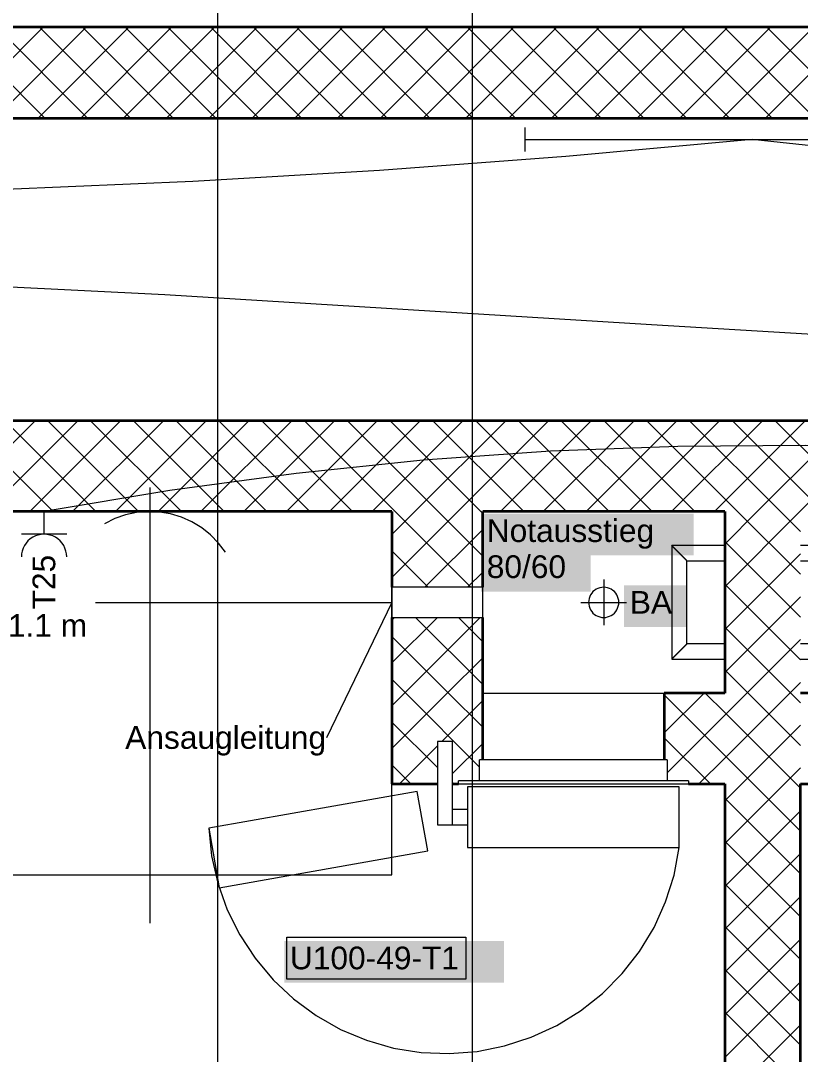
# Model space of a CAD drawing. Extents: x -1067 to 613, y -179 to 712.
# Drawn here: x 7.7 to 59.2, y 408.5 to 476.8 of the extents above; entities that cross this region are included whole.
import ezdxf
from ezdxf.lldxf.tags import DXFTag

# ---------------------------------------------------------------- set-up
doc = ezdxf.new("R2010")
doc.units = 0
doc.layers.get('0').update_dxf_attribs({"lineweight": 13})
for name, color, linetype, lineweight in [('A-____-NOTE-TEXT', 7, 'Continuous', 9), ('A-DETL-____-THIN', 7, 'Continuous', 9), ('A-DETL-GENF-HDLN', 7, '_Verdeckte Linien_', 9), ('A-DOOR-____-HDLN', 7, '_Verdeckte Linien_', 9), ('A-DOOR-____-IDEN', 7, 'Continuous', 5), ('A-DOOR-____-OTLN', 7, 'Continuous', 9), ('A-DOOR-FRAM-OTLN', 7, 'Continuous', 9), ('A-WALL-____-MCUT', 7, 'Continuous', 35), ('A-WALL-____-PATT', 7, 'Continuous', 35), ('I-WALL-____-OTLN', 7, 'Continuous', 9), ('M-HVAC-DUCT-IDEN', 7, 'Continuous', 5), ('M-HVAC-DUCT-OTLN', 7, 'Continuous', 9), ('Q-SPCQ-____-HDLN', 7, '_Verdeckte Linien_', 9), ('S-GRID-____-OTLN', 7, 'Continuous', 5), ('Vertikale Erschließung', 7, 'Continuous', 9)]:
    doc.layers.add(name, color=color, linetype=linetype, lineweight=lineweight)
for name, color, linetype, lineweight, true_color in [('EL01_WAN_Kraft', 1, 'Continuous', 13, 0xff0000), ('EL01_WAN_Leitung_Kraft', 1, 'Continuous', 13, 0xff0000), ('EL01_WAN_Leitung_Licht', 7, 'Continuous', 13, 0x0080ff), ('EL01_WAN_Leuchten', 7, 'Continuous', 13, 0x0080ff)]:
    doc.layers.add(name, color=color, linetype=linetype, lineweight=lineweight, true_color=true_color)
doc.styles.get("Standard").update_dxf_attribs({"font": 'arial.ttf'})
tags = doc.linetypes.add('_Rasterlinie_', pattern=[0.375, 0.2, -0.05, 0.075, -0.05]).pattern_tags.tags
tags[10:11] = [DXFTag(74, 4), DXFTag(75, 0), DXFTag(340, '0'), DXFTag(46, 1.0), DXFTag(50, 0.0), DXFTag(44, 0.0), DXFTag(45, 0.0)]
tags[8:9] = [DXFTag(74, 4), DXFTag(75, 0), DXFTag(340, '0'), DXFTag(46, 1.0), DXFTag(50, 0.0), DXFTag(44, 0.0), DXFTag(45, 0.0)]
tags[6:7] = [DXFTag(74, 4), DXFTag(75, 0), DXFTag(340, '0'), DXFTag(46, 1.0), DXFTag(50, 0.0), DXFTag(44, 0.0), DXFTag(45, 0.0)]
tags[4:5] = [DXFTag(74, 4), DXFTag(75, 0), DXFTag(340, '0'), DXFTag(46, 1.0), DXFTag(50, 0.0), DXFTag(44, 0.0), DXFTag(45, 0.0)]
tags = doc.linetypes.add('_Strichpunkt - Fein_', pattern=[0.2, 0.1, -0.05, 0, -0.05]).pattern_tags.tags
tags[10:11] = [DXFTag(74, 4), DXFTag(75, 0), DXFTag(340, '0'), DXFTag(46, 1.0), DXFTag(50, 0.0), DXFTag(44, 0.0), DXFTag(45, 0.0)]
tags[8:9] = [DXFTag(74, 4), DXFTag(75, 0), DXFTag(340, '0'), DXFTag(46, 1.0), DXFTag(50, 0.0), DXFTag(44, 0.0), DXFTag(45, 0.0)]
tags[6:7] = [DXFTag(74, 4), DXFTag(75, 0), DXFTag(340, '0'), DXFTag(46, 1.0), DXFTag(50, 0.0), DXFTag(44, 0.0), DXFTag(45, 0.0)]
tags[4:5] = [DXFTag(74, 4), DXFTag(75, 0), DXFTag(340, '0'), DXFTag(46, 1.0), DXFTag(50, 0.0), DXFTag(44, 0.0), DXFTag(45, 0.0)]
tags = doc.linetypes.add('_Verdeckte Linien_', pattern=[0.15, 0.1, -0.05]).pattern_tags.tags
tags[6:7] = [DXFTag(74, 4), DXFTag(75, 0), DXFTag(340, '0'), DXFTag(46, 1.0), DXFTag(50, 0.0), DXFTag(44, 0.0), DXFTag(45, 0.0)]
tags[4:5] = [DXFTag(74, 4), DXFTag(75, 0), DXFTag(340, '0'), DXFTag(46, 1.0), DXFTag(50, 0.0), DXFTag(44, 0.0), DXFTag(45, 0.0)]

# ---------------------------------------------------------------- blocks, each defined once
blk = doc.blocks.new('Referenz-A0UJ3194XE', base_point=(-1062.181, -175.856))
at = {"layer": 'A-____-NOTE-TEXT', "color": 0, "linetype": 'Continuous', "lineweight": 5, "ltscale": 0.13}
for p, q in [((45.703, 439.242), (45.594, 439.169)), ((45.82, 439.3), (45.703, 439.242)), ((45.944, 439.342), (45.82, 439.3)), ((46.072, 439.367), (45.944, 439.342)), ((46.203, 439.376), (46.072, 439.367)), ((46.203, 439.876), (46.203, 436.876)), ((46.334, 439.367), (46.203, 439.376)), ((46.462, 439.342), (46.334, 439.367)), ((46.586, 439.3), (46.462, 439.342)), ((46.703, 439.242), (46.586, 439.3)), ((46.812, 439.169), (46.703, 439.242)), ((45.237, 438.635), (45.212, 438.506)), ((45.279, 438.758), (45.237, 438.635)), ((45.337, 438.876), (45.279, 438.758)), ((45.41, 438.984), (45.337, 438.876)), ((45.496, 439.083), (45.41, 438.984)), ((45.594, 439.169), (45.496, 439.083)), ((46.91, 439.083), (46.812, 439.169)), ((46.996, 438.984), (46.91, 439.083)), ((47.069, 438.876), (46.996, 438.984)), ((47.127, 438.758), (47.069, 438.876)), ((47.169, 438.635), (47.127, 438.758)), ((47.194, 438.506), (47.169, 438.635)), ((44.703, 438.376), (47.703, 438.376)), ((45.212, 438.506), (45.203, 438.376)), ((45.203, 438.376), (45.212, 438.245)), ((45.212, 438.245), (45.237, 438.117)), ((45.237, 438.117), (45.279, 437.993)), ((45.279, 437.993), (45.337, 437.876)), ((45.337, 437.876), (45.41, 437.767)), ((46.996, 437.767), (47.069, 437.876)), ((47.069, 437.876), (47.127, 437.993)), ((47.127, 437.993), (47.169, 438.117)), ((47.169, 438.117), (47.194, 438.245)), ((47.203, 438.376), (47.194, 438.506)), ((47.194, 438.245), (47.203, 438.376)), ((45.41, 437.767), (45.496, 437.669)), ((45.496, 437.669), (45.594, 437.582)), ((45.594, 437.582), (45.703, 437.51)), ((45.703, 437.51), (45.82, 437.452)), ((45.82, 437.452), (45.944, 437.41)), ((45.944, 437.41), (46.072, 437.384)), ((46.072, 437.384), (46.203, 437.376)), ((46.203, 437.376), (46.334, 437.384)), ((46.334, 437.384), (46.462, 437.41)), ((46.462, 437.41), (46.586, 437.452)), ((46.586, 437.452), (46.703, 437.51)), ((46.703, 437.51), (46.812, 437.582)), ((46.812, 437.582), (46.91, 437.669)), ((46.91, 437.669), (46.996, 437.767))]:
    blk.add_line(p, q, dxfattribs=at)
at = {"layer": 'A-____-NOTE-TEXT', "color": 7, "linetype": 'Continuous', "lineweight": 5, "ltscale": 0.13, "true_color": 0xffffff}
for points in [[(38.099, 441.486), (52.157, 441.486), (38.099, 444.239)], [(52.157, 441.486), (38.099, 444.239), (52.157, 444.239)], [(38.099, 439.081), (45.342, 439.081), (38.099, 441.858)], [(45.342, 439.081), (38.099, 441.858), (45.342, 441.858)], [(47.556, 436.748), (51.673, 436.748), (47.556, 439.501)], [(51.673, 436.748), (47.556, 439.501), (51.673, 439.501)]]:
    blk.add_solid(points, dxfattribs=at)
at = {"layer": 'A-DETL-____-THIN', "color": 0, "linetype": 'Continuous', "ltscale": 0.13}
for p, q in [((51.203, 426.176), (37.203, 426.176)), ((37.203, 426.176), (37.203, 422.176)), ((51.203, 422.176), (51.203, 426.176)), ((37.203, 422.176), (51.203, 422.176))]:
    blk.add_line(p, q, dxfattribs=at)
at = {"layer": 'A-DETL-GENF-HDLN', "color": 0, "linetype": '_Verdeckte Linien_', "ltscale": 0.13}
for p, q in [((16.203, 445.976), (16.203, 417.176)), ((13.203, 444.376), (0.203, 444.376)), ((14.59, 444.155), (13.878, 443.907)), ((15.328, 444.311), (14.59, 444.155)), ((16.079, 444.374), (15.328, 444.311)), ((16.832, 444.343), (16.079, 444.374)), ((17.575, 444.217), (16.832, 444.343)), ((18.297, 443.998), (17.575, 444.217)), ((32.203, 444.376), (21.203, 444.376)), ((32.203, 420.376), (32.203, 444.376)), ((13.878, 443.907), (13.203, 443.572)), ((18.985, 443.692), (18.297, 443.998)), ((19.63, 443.301), (18.985, 443.692)), ((20.221, 442.832), (19.63, 443.301)), ((20.748, 442.293), (20.221, 442.832)), ((21.203, 441.692), (20.748, 442.293)), ((12.603, 438.376), (32.203, 438.376)), ((33.878, 425.885), (20.091, 423.454)), ((34.573, 421.946), (33.878, 425.885)), ((20.091, 423.454), (20.786, 419.515)), ((20.786, 419.515), (34.573, 421.946)), ((0.203, 420.376), (32.203, 420.376))]:
    blk.add_line(p, q, dxfattribs=at)
at = {"layer": 'A-DOOR-____-HDLN', "color": 0, "linetype": '_Verdeckte Linien_', "ltscale": 0.13}
for p, q in [((20.09, 423.461), (20.285, 421.617)), ((50.857, 420.354), (51.203, 422.176)), ((20.285, 421.617), (20.696, 419.81)), ((50.297, 418.587), (50.857, 420.354)), ((20.696, 419.81), (21.319, 418.064)), ((21.319, 418.064), (22.145, 416.404)), ((49.532, 416.898), (50.297, 418.587)), ((48.573, 415.312), (49.532, 416.898)), ((22.145, 416.404), (23.161, 414.853)), ((23.161, 414.853), (24.353, 413.434)), ((47.433, 413.851), (48.573, 415.312)), ((24.353, 413.434), (25.705, 412.166)), ((46.127, 412.534), (47.433, 413.851)), ((25.705, 412.166), (27.198, 411.066)), ((44.675, 411.382), (46.127, 412.534)), ((43.097, 410.41), (44.675, 411.382)), ((27.198, 411.066), (28.811, 410.152)), ((28.811, 410.152), (30.52, 409.434)), ((41.414, 409.631), (43.097, 410.41)), ((30.52, 409.434), (32.302, 408.924)), ((39.651, 409.057), (41.414, 409.631)), ((32.302, 408.924), (34.133, 408.629)), ((34.133, 408.629), (35.985, 408.553)), ((35.985, 408.553), (37.833, 408.696)), ((37.833, 408.696), (39.651, 409.057))]:
    blk.add_line(p, q, dxfattribs=at)
at = {"layer": 'A-DOOR-____-IDEN', "color": 0, "linetype": 'Continuous', "ltscale": 0.13}
for p, q in [((25.259, 416.243), (37.099, 416.243)), ((25.259, 413.463), (25.259, 416.243)), ((37.099, 416.243), (37.099, 413.463)), ((37.099, 413.463), (25.259, 413.463))]:
    blk.add_line(p, q, dxfattribs=at)
at = {"layer": 'A-DOOR-____-IDEN', "color": 7, "linetype": 'Continuous', "ltscale": 0.13, "true_color": 0xffffff}
for points in [[(25.084, 413.241), (39.623, 413.241), (25.084, 416)], [(39.623, 413.241), (25.084, 416), (39.623, 416)]]:
    blk.add_solid(points, dxfattribs=at)
at = {"layer": 'A-DOOR-____-OTLN', "color": 0, "linetype": 'Continuous', "ltscale": 0.13}
for p, q in [((35.206, 429.176), (35.206, 423.676)), ((36.206, 429.176), (35.206, 429.176)), ((36.206, 423.676), (36.206, 429.176)), ((37.203, 424.676), (36.206, 424.676)), ((35.206, 423.676), (36.206, 423.676)), ((36.206, 423.676), (37.203, 423.676))]:
    blk.add_line(p, q, dxfattribs=at)
at = {"layer": 'A-DOOR-FRAM-OTLN', "color": 0, "linetype": 'Continuous', "ltscale": 0.13}
for p, q in [((50.403, 427.976), (38.003, 427.976)), ((38.003, 426.576), (38.003, 427.976)), ((50.403, 427.976), (50.403, 426.576)), ((51.803, 426.576), (36.603, 426.576)), ((36.603, 426.376), (36.603, 426.576)), ((36.603, 426.376), (51.803, 426.376)), ((51.803, 426.576), (51.803, 426.376))]:
    blk.add_line(p, q, dxfattribs=at)
at = {"layer": 'A-WALL-____-MCUT', "color": 0, "linetype": 'Continuous', "ltscale": 0.35}
for p, q in [((198.844, 476.376), (-829.787, 476.376)), ((-827.132, 470.376), (198.844, 470.376)), ((178.303, 450.376), (-831.255, 450.376)), ((32.203, 444.376), (-79.097, 444.376)), ((32.203, 444.376), (32.203, 439.376)), ((38.203, 439.376), (38.203, 444.376)), ((54.203, 444.376), (38.203, 444.376)), ((54.203, 444.376), (54.203, 432.376)), ((32.203, 437.376), (32.203, 426.376)), ((38.203, 427.976), (38.203, 437.376)), ((54.203, 432.376), (50.203, 432.376)), ((50.203, 432.376), (50.203, 427.976)), ((63.203, 432.376), (59.203, 432.376)), ((32.203, 426.376), (35.206, 426.376)), ((36.206, 426.376), (36.603, 426.376)), ((51.803, 426.376), (54.203, 426.376)), ((54.203, 426.376), (54.203, 350.976)), ((59.203, 350.976), (59.203, 426.376)), ((59.203, 426.376), (61.603, 426.376))]:
    blk.add_line(p, q, dxfattribs=at)
at = {"layer": 'A-WALL-____-PATT', "color": 0, "linetype": 'Continuous', "lineweight": 9, "ltscale": 0.13}
for p, q in [((3.155, 470.376), (9.155, 476.376)), ((9.258, 470.376), (3.258, 476.376)), ((5.983, 470.376), (11.983, 476.376)), ((12.086, 470.376), (6.086, 476.376)), ((8.812, 470.376), (14.812, 476.376)), ((14.914, 470.376), (8.914, 476.376)), ((11.64, 470.376), (17.64, 476.376)), ((17.743, 470.376), (11.743, 476.376)), ((14.469, 470.376), (20.469, 476.376)), ((20.571, 470.376), (14.571, 476.376)), ((17.297, 470.376), (23.297, 476.376)), ((23.4, 470.376), (17.4, 476.376)), ((20.126, 470.376), (26.126, 476.376)), ((26.228, 470.376), (20.228, 476.376)), ((22.954, 470.376), (28.954, 476.376)), ((29.056, 470.376), (23.056, 476.376)), ((25.782, 470.376), (31.782, 476.376)), ((31.885, 470.376), (25.885, 476.376)), ((28.611, 470.376), (34.611, 476.376)), ((34.713, 470.376), (28.713, 476.376)), ((31.439, 470.376), (37.439, 476.376)), ((37.542, 470.376), (31.542, 476.376)), ((34.268, 470.376), (40.268, 476.376)), ((40.37, 470.376), (34.37, 476.376)), ((37.096, 470.376), (43.096, 476.376)), ((43.199, 470.376), (37.199, 476.376)), ((39.925, 470.376), (45.925, 476.376)), ((46.027, 470.376), (40.027, 476.376)), ((42.753, 470.376), (48.753, 476.376)), ((48.855, 470.376), (42.855, 476.376)), ((45.581, 470.376), (51.581, 476.376)), ((51.684, 470.376), (45.684, 476.376)), ((48.41, 470.376), (54.41, 476.376)), ((54.512, 470.376), (48.512, 476.376)), ((51.238, 470.376), (57.238, 476.376)), ((57.341, 470.376), (51.341, 476.376)), ((54.067, 470.376), (60.067, 476.376)), ((60.169, 470.376), (54.169, 476.376)), ((56.895, 470.376), (62.895, 476.376)), ((62.998, 470.376), (56.998, 476.376)), ((2.611, 444.376), (8.611, 450.376)), ((9.802, 444.376), (3.802, 450.376)), ((5.439, 444.376), (11.439, 450.376)), ((12.63, 444.376), (6.63, 450.376)), ((8.268, 444.376), (14.268, 450.376)), ((15.459, 444.376), (9.459, 450.376)), ((11.096, 444.376), (17.096, 450.376)), ((18.287, 444.376), (12.287, 450.376)), ((13.925, 444.376), (19.925, 450.376)), ((21.115, 444.376), (15.115, 450.376)), ((16.753, 444.376), (22.753, 450.376)), ((23.944, 444.376), (17.944, 450.376)), ((19.581, 444.376), (25.581, 450.376)), ((26.772, 444.376), (20.772, 450.376)), ((22.41, 444.376), (28.41, 450.376)), ((29.601, 444.376), (23.601, 450.376)), ((25.238, 444.376), (31.238, 450.376)), ((32.429, 444.376), (26.429, 450.376)), ((28.067, 444.376), (34.067, 450.376)), ((35.258, 444.376), (29.258, 450.376)), ((30.895, 444.376), (36.895, 450.376)), ((38.086, 444.376), (32.086, 450.376)), ((33.724, 444.376), (39.724, 450.376)), ((40.914, 444.376), (34.914, 450.376)), ((36.552, 444.376), (42.552, 450.376)), ((43.743, 444.376), (37.743, 450.376)), ((39.38, 444.376), (45.38, 450.376)), ((46.571, 444.376), (40.571, 450.376)), ((42.209, 444.376), (48.209, 450.376)), ((49.4, 444.376), (43.4, 450.376)), ((45.037, 444.376), (51.037, 450.376)), ((52.228, 444.376), (46.228, 450.376)), ((47.866, 444.376), (53.866, 450.376)), ((55.057, 444.376), (49.057, 450.376)), ((50.694, 444.376), (56.694, 450.376)), ((57.885, 444.376), (51.885, 450.376)), ((53.523, 444.376), (59.523, 450.376)), ((60.713, 444.376), (54.713, 450.376)), ((56.351, 444.376), (62.351, 450.376)), ((63.542, 444.376), (57.542, 450.376)), ((59.179, 444.376), (65.179, 450.376)), ((32.203, 442.855), (33.724, 444.376)), ((32.203, 440.027), (36.552, 444.376)), ((37.429, 439.376), (32.429, 444.376)), ((38.203, 441.43), (35.258, 444.376)), ((38.203, 444.259), (38.086, 444.376)), ((54.203, 442.228), (56.351, 444.376)), ((54.203, 439.399), (59.179, 444.376)), ((59.203, 440.229), (55.057, 444.376)), ((59.203, 443.058), (57.885, 444.376)), ((34.38, 439.376), (38.203, 443.198)), ((59.203, 437.401), (54.203, 442.401)), ((34.601, 439.376), (32.203, 441.773)), ((54.203, 436.571), (59.203, 441.571)), ((37.209, 439.376), (38.203, 440.37)), ((59.203, 434.572), (54.203, 439.572)), ((54.203, 433.742), (59.203, 438.742)), ((32.203, 437.198), (32.38, 437.376)), ((32.203, 434.37), (35.209, 437.376)), ((33.037, 432.376), (38.037, 437.376)), ((38.203, 432.945), (33.772, 437.376)), ((38.203, 435.773), (36.601, 437.376)), ((59.203, 431.744), (54.203, 436.744)), ((35.944, 432.376), (32.203, 436.117)), ((54.203, 430.914), (59.203, 435.914)), ((35.866, 432.376), (38.203, 434.713)), ((59.203, 428.916), (54.203, 433.916)), ((33.115, 432.376), (32.203, 433.288)), ((54.203, 428.086), (59.203, 433.086)), ((32.203, 431.541), (33.037, 432.376)), ((32.203, 428.713), (35.866, 432.376)), ((38.003, 427.488), (33.115, 432.376)), ((35.494, 429.176), (38.203, 431.885)), ((38.203, 430.117), (35.944, 432.376)), ((50.203, 429.742), (52.836, 432.376)), ((54.203, 428.259), (50.203, 432.259)), ((54.203, 431.087), (52.914, 432.376)), ((59.203, 426.087), (54.203, 431.087)), ((35.206, 427.456), (32.203, 430.46)), ((50.403, 427.114), (54.203, 430.914)), ((54.203, 425.257), (59.203, 430.257)), ((36.206, 427.06), (38.203, 429.056)), ((53.258, 426.376), (50.203, 429.43)), ((32.694, 426.376), (35.206, 428.888)), ((33.459, 426.376), (32.203, 427.631)), ((52.493, 426.376), (54.203, 428.086)), ((59.203, 423.259), (54.203, 428.259)), ((54.203, 422.429), (59.203, 427.429)), ((36.287, 426.376), (36.206, 426.456)), ((59.203, 420.43), (54.203, 425.43)), ((54.203, 419.6), (59.203, 424.6)), ((59.203, 417.602), (54.203, 422.602)), ((54.203, 416.772), (59.203, 421.772)), ((59.203, 414.773), (54.203, 419.773)), ((54.203, 413.943), (59.203, 418.943)), ((59.203, 411.945), (54.203, 416.945)), ((54.203, 411.115), (59.203, 416.115)), ((59.203, 409.117), (54.203, 414.117)), ((54.203, 408.287), (59.203, 413.287)), ((59.203, 406.288), (54.203, 411.288)), ((54.203, 405.458), (59.203, 410.458))]:
    blk.add_line(p, q, dxfattribs=at)
at = {"layer": 'I-WALL-____-OTLN', "color": 0, "linetype": 'Continuous', "ltscale": 0.13}
blk.add_line((38.203, 432.376), (50.203, 432.376), dxfattribs=at)
at = {"layer": 'M-HVAC-DUCT-IDEN', "color": 0, "linetype": 'Continuous', "ltscale": 0.13}
blk.add_line((32.203, 438.376), (27.871, 429.422), dxfattribs=at)
at = {"layer": 'M-HVAC-DUCT-OTLN', "color": 0, "linetype": '_Strichpunkt - Fein_', "ltscale": 0.13}
for p, q in [((38.203, 439.376), (32.203, 439.376)), ((32.203, 439.376), (32.203, 437.376)), ((38.203, 437.376), (38.203, 439.376)), ((32.203, 437.376), (38.203, 437.376))]:
    blk.add_line(p, q, dxfattribs=at)
at = {"layer": 'Q-SPCQ-____-HDLN', "color": 0, "linetype": '_Verdeckte Linien_', "ltscale": 0.13}
blk.add_line((16.203, 444.376), (16.203, 420.376), dxfattribs=at)
at = {"layer": 'S-GRID-____-OTLN', "color": 0, "linetype": '_Rasterlinie_', "ltscale": 0.13}
for p, q in [((37.503, 560.559), (37.503, 159.768)), ((20.703, -171.085), (20.703, 546.376))]:
    blk.add_line(p, q, dxfattribs=at)
at = {"layer": 'Vertikale Erschließung', "color": 0, "linetype": 'Continuous', "ltscale": 0.13}
for p, q in [((50.703, 442.126), (50.703, 434.626)), ((54.203, 442.126), (50.703, 442.126)), ((50.703, 442.125), (50.703, 442.126)), ((50.705, 442.124), (50.703, 442.125)), ((50.707, 442.121), (50.705, 442.124)), ((50.711, 442.118), (50.707, 442.121)), ((50.715, 442.114), (50.711, 442.118)), ((50.72, 442.109), (50.715, 442.114)), ((50.723, 442.106), (50.72, 442.109)), ((50.726, 442.103), (50.723, 442.106)), ((50.73, 442.099), (50.726, 442.103)), ((50.733, 442.096), (50.73, 442.099)), ((50.737, 442.092), (50.733, 442.096)), ((50.741, 442.088), (50.737, 442.092)), ((50.745, 442.083), (50.741, 442.088)), ((50.75, 442.079), (50.745, 442.083)), ((50.755, 442.074), (50.75, 442.079)), ((50.759, 442.069), (50.755, 442.074)), ((50.765, 442.064), (50.759, 442.069)), ((50.77, 442.059), (50.765, 442.064)), ((50.776, 442.053), (50.77, 442.059)), ((50.781, 442.047), (50.776, 442.053)), ((50.787, 442.041), (50.781, 442.047)), ((50.793, 442.035), (50.787, 442.041)), ((50.8, 442.029), (50.793, 442.035)), ((50.806, 442.022), (50.8, 442.029)), ((50.81, 442.019), (50.806, 442.022)), ((50.813, 442.016), (50.81, 442.019)), ((50.816, 442.012), (50.813, 442.016)), ((50.82, 442.009), (50.816, 442.012)), ((50.824, 442.005), (50.82, 442.009)), ((50.827, 442.002), (50.824, 442.005)), ((50.831, 441.998), (50.827, 442.002)), ((50.834, 441.994), (50.831, 441.998)), ((50.838, 441.991), (50.834, 441.994)), ((50.842, 441.987), (50.838, 441.991)), ((50.846, 441.983), (50.842, 441.987)), ((50.849, 441.979), (50.846, 441.983)), ((50.857, 441.972), (50.849, 441.979)), ((50.865, 441.964), (50.857, 441.972)), ((62.703, 442.126), (59.203, 442.126)), ((50.873, 441.955), (50.865, 441.964)), ((50.882, 441.947), (50.873, 441.955)), ((50.89, 441.939), (50.882, 441.947)), ((50.899, 441.93), (50.89, 441.939)), ((50.903, 441.926), (50.899, 441.93)), ((50.907, 441.921), (50.903, 441.926)), ((50.912, 441.917), (50.907, 441.921)), ((50.916, 441.912), (50.912, 441.917)), ((50.921, 441.908), (50.916, 441.912)), ((50.925, 441.903), (50.921, 441.908)), ((50.93, 441.899), (50.925, 441.903)), ((50.934, 441.894), (50.93, 441.899)), ((50.939, 441.89), (50.934, 441.894)), ((50.944, 441.885), (50.939, 441.89)), ((50.948, 441.88), (50.944, 441.885)), ((50.953, 441.876), (50.948, 441.88)), ((50.958, 441.871), (50.953, 441.876)), ((50.963, 441.866), (50.958, 441.871)), ((50.967, 441.861), (50.963, 441.866)), ((50.972, 441.857), (50.967, 441.861)), ((50.977, 441.852), (50.972, 441.857)), ((50.982, 441.847), (50.977, 441.852)), ((50.987, 441.842), (50.982, 441.847)), ((50.992, 441.837), (50.987, 441.842)), ((50.997, 441.832), (50.992, 441.837)), ((51.002, 441.827), (50.997, 441.832)), ((51.007, 441.822), (51.002, 441.827)), ((51.012, 441.817), (51.007, 441.822)), ((51.017, 441.812), (51.012, 441.817)), ((51.022, 441.807), (51.017, 441.812)), ((51.027, 441.802), (51.022, 441.807)), ((51.032, 441.797), (51.027, 441.802)), ((51.037, 441.791), (51.032, 441.797)), ((51.042, 441.786), (51.037, 441.791)), ((51.047, 441.781), (51.042, 441.786)), ((51.053, 441.776), (51.047, 441.781)), ((51.058, 441.771), (51.053, 441.776)), ((51.063, 441.766), (51.058, 441.771)), ((51.068, 441.76), (51.063, 441.766)), ((51.074, 441.755), (51.068, 441.76)), ((51.079, 441.75), (51.074, 441.755)), ((51.084, 441.745), (51.079, 441.75)), ((51.089, 441.739), (51.084, 441.745)), ((51.095, 441.734), (51.089, 441.739)), ((51.1, 441.729), (51.095, 441.734)), ((51.105, 441.723), (51.1, 441.729)), ((51.111, 441.718), (51.105, 441.723)), ((51.116, 441.713), (51.111, 441.718)), ((51.122, 441.707), (51.116, 441.713)), ((51.127, 441.702), (51.122, 441.707)), ((51.132, 441.696), (51.127, 441.702)), ((51.138, 441.691), (51.132, 441.696)), ((51.143, 441.686), (51.138, 441.691)), ((51.149, 441.68), (51.143, 441.686)), ((51.154, 441.675), (51.149, 441.68)), ((51.159, 441.669), (51.154, 441.675)), ((51.165, 441.664), (51.159, 441.669)), ((51.17, 441.658), (51.165, 441.664)), ((51.176, 441.653), (51.17, 441.658)), ((51.181, 441.647), (51.176, 441.653)), ((51.187, 441.642), (51.181, 441.647)), ((51.192, 441.637), (51.187, 441.642)), ((51.198, 441.631), (51.192, 441.637)), ((51.203, 441.626), (51.198, 441.631)), ((51.208, 441.62), (51.203, 441.626)), ((51.214, 441.615), (51.208, 441.62)), ((51.219, 441.609), (51.214, 441.615)), ((51.225, 441.604), (51.219, 441.609)), ((51.23, 441.599), (51.225, 441.604)), ((51.236, 441.593), (51.23, 441.599)), ((51.241, 441.588), (51.236, 441.593)), ((51.247, 441.582), (51.241, 441.588)), ((51.252, 441.577), (51.247, 441.582)), ((51.257, 441.571), (51.252, 441.577)), ((51.263, 441.566), (51.257, 441.571)), ((51.268, 441.56), (51.263, 441.566)), ((51.274, 441.555), (51.268, 441.56)), ((51.279, 441.55), (51.274, 441.555)), ((51.284, 441.544), (51.279, 441.55)), ((51.29, 441.539), (51.284, 441.544)), ((51.295, 441.533), (51.29, 441.539)), ((51.301, 441.528), (51.295, 441.533)), ((51.306, 441.523), (51.301, 441.528)), ((51.311, 441.517), (51.306, 441.523)), ((51.317, 441.512), (51.311, 441.517)), ((51.322, 441.507), (51.317, 441.512)), ((51.327, 441.502), (51.322, 441.507)), ((51.332, 441.496), (51.327, 441.502)), ((51.338, 441.491), (51.332, 441.496)), ((51.343, 441.486), (51.338, 441.491)), ((51.348, 441.481), (51.343, 441.486)), ((51.353, 441.475), (51.348, 441.481)), ((51.359, 441.47), (51.353, 441.475)), ((51.364, 441.465), (51.359, 441.47)), ((51.369, 441.46), (51.364, 441.465)), ((51.374, 441.455), (51.369, 441.46)), ((51.379, 441.45), (51.374, 441.455)), ((51.384, 441.445), (51.379, 441.45)), ((51.389, 441.439), (51.384, 441.445)), ((51.394, 441.434), (51.389, 441.439)), ((51.399, 441.429), (51.394, 441.434)), ((51.404, 441.424), (51.399, 441.429)), ((51.409, 441.419), (51.404, 441.424)), ((51.414, 441.414), (51.409, 441.419)), ((51.419, 441.409), (51.414, 441.414)), ((51.424, 441.404), (51.419, 441.409)), ((51.429, 441.4), (51.424, 441.404)), ((51.434, 441.395), (51.429, 441.4)), ((51.439, 441.39), (51.434, 441.395)), ((51.443, 441.385), (51.439, 441.39)), ((51.448, 441.38), (51.443, 441.385)), ((51.453, 441.376), (51.448, 441.38)), ((51.462, 441.366), (51.453, 441.376)), ((51.472, 441.357), (51.462, 441.366)), ((51.481, 441.348), (51.472, 441.357)), ((51.49, 441.339), (51.481, 441.348)), ((51.499, 441.33), (51.49, 441.339)), ((51.507, 441.321), (51.499, 441.33)), ((51.516, 441.313), (51.507, 441.321)), ((51.524, 441.304), (51.516, 441.313)), ((51.533, 441.296), (51.524, 441.304)), ((51.541, 441.288), (51.533, 441.296)), ((51.549, 441.28), (51.541, 441.288)), ((51.557, 441.272), (51.549, 441.28)), ((51.56, 441.268), (51.557, 441.272)), ((51.564, 441.265), (51.56, 441.268)), ((51.568, 441.261), (51.564, 441.265)), ((51.572, 441.257), (51.568, 441.261)), ((51.575, 441.254), (51.572, 441.257)), ((51.579, 441.25), (51.575, 441.254)), ((51.582, 441.246), (51.579, 441.25)), ((51.586, 441.243), (51.582, 441.246)), ((51.59, 441.239), (51.586, 441.243)), ((51.593, 441.236), (51.59, 441.239)), ((51.596, 441.232), (51.593, 441.236)), ((51.6, 441.229), (51.596, 441.232)), ((51.606, 441.223), (51.6, 441.229)), ((51.613, 441.216), (51.606, 441.223)), ((51.619, 441.21), (51.613, 441.216)), ((51.625, 441.204), (51.619, 441.21)), ((51.63, 441.198), (51.625, 441.204)), ((51.636, 441.193), (51.63, 441.198)), ((51.641, 441.187), (51.636, 441.193)), ((51.647, 441.182), (51.641, 441.187)), ((51.651, 441.177), (51.647, 441.182)), ((51.656, 441.173), (51.651, 441.177)), ((51.661, 441.168), (51.656, 441.173)), ((51.665, 441.164), (51.661, 441.168)), ((51.669, 441.16), (51.665, 441.164)), ((51.673, 441.156), (51.669, 441.16)), ((51.676, 441.152), (51.673, 441.156)), ((51.68, 441.149), (51.676, 441.152)), ((51.683, 441.146), (51.68, 441.149)), ((51.686, 441.143), (51.683, 441.146)), ((51.691, 441.138), (51.686, 441.143)), ((51.695, 441.133), (51.691, 441.138)), ((51.699, 441.13), (51.695, 441.133)), ((51.701, 441.128), (51.699, 441.13)), ((51.703, 441.126), (51.701, 441.128)), ((51.703, 435.626), (51.703, 441.126)), ((51.703, 441.126), (54.203, 441.126)), ((51.703, 441.126), (51.703, 441.126)), ((59.203, 441.126), (61.703, 441.126)), ((51.214, 435.137), (51.208, 435.131)), ((51.219, 435.142), (51.214, 435.137)), ((51.225, 435.148), (51.219, 435.142)), ((51.23, 435.153), (51.225, 435.148)), ((51.236, 435.158), (51.23, 435.153)), ((51.241, 435.164), (51.236, 435.158)), ((51.246, 435.169), (51.241, 435.164)), ((51.252, 435.175), (51.246, 435.169)), ((51.257, 435.18), (51.252, 435.175)), ((51.263, 435.186), (51.257, 435.18)), ((51.268, 435.191), (51.263, 435.186)), ((51.274, 435.196), (51.268, 435.191)), ((51.279, 435.202), (51.274, 435.196)), ((51.285, 435.207), (51.279, 435.202)), ((51.29, 435.213), (51.285, 435.207)), ((51.295, 435.218), (51.29, 435.213)), ((51.301, 435.223), (51.295, 435.218)), ((51.306, 435.229), (51.301, 435.223)), ((51.311, 435.234), (51.306, 435.229)), ((51.317, 435.239), (51.311, 435.234)), ((51.322, 435.245), (51.317, 435.239)), ((51.327, 435.25), (51.322, 435.245)), ((51.332, 435.255), (51.327, 435.25)), ((51.338, 435.26), (51.332, 435.255)), ((51.343, 435.266), (51.338, 435.26)), ((51.348, 435.271), (51.343, 435.266)), ((51.353, 435.276), (51.348, 435.271)), ((51.358, 435.281), (51.353, 435.276)), ((51.364, 435.286), (51.358, 435.281)), ((51.369, 435.292), (51.364, 435.286)), ((51.374, 435.297), (51.369, 435.292)), ((51.379, 435.302), (51.374, 435.297)), ((51.384, 435.307), (51.379, 435.302)), ((51.389, 435.312), (51.384, 435.307)), ((51.394, 435.317), (51.389, 435.312)), ((51.399, 435.322), (51.394, 435.317)), ((51.404, 435.327), (51.399, 435.322)), ((51.409, 435.332), (51.404, 435.327)), ((51.414, 435.337), (51.409, 435.332)), ((51.419, 435.342), (51.414, 435.337)), ((51.424, 435.347), (51.419, 435.342)), ((51.429, 435.352), (51.424, 435.347)), ((51.434, 435.357), (51.429, 435.352)), ((51.439, 435.361), (51.434, 435.357)), ((51.444, 435.366), (51.439, 435.361)), ((51.448, 435.371), (51.444, 435.366)), ((51.453, 435.376), (51.448, 435.371)), ((51.462, 435.385), (51.453, 435.376)), ((51.472, 435.394), (51.462, 435.385)), ((51.481, 435.403), (51.472, 435.394)), ((51.49, 435.413), (51.481, 435.403)), ((51.499, 435.421), (51.49, 435.413)), ((51.507, 435.43), (51.499, 435.421)), ((51.516, 435.439), (51.507, 435.43)), ((51.524, 435.447), (51.516, 435.439)), ((51.533, 435.455), (51.524, 435.447)), ((51.541, 435.464), (51.533, 435.455)), ((51.549, 435.471), (51.541, 435.464)), ((51.557, 435.479), (51.549, 435.471)), ((51.56, 435.483), (51.557, 435.479)), ((51.564, 435.487), (51.56, 435.483)), ((51.568, 435.491), (51.564, 435.487)), ((51.572, 435.494), (51.568, 435.491)), ((51.575, 435.498), (51.572, 435.494)), ((51.579, 435.502), (51.575, 435.498)), ((51.582, 435.505), (51.579, 435.502)), ((51.586, 435.509), (51.582, 435.505)), ((51.589, 435.512), (51.586, 435.509)), ((51.593, 435.516), (51.589, 435.512)), ((51.596, 435.519), (51.593, 435.516)), ((51.6, 435.522), (51.596, 435.519)), ((51.606, 435.529), (51.6, 435.522)), ((51.613, 435.535), (51.606, 435.529)), ((51.619, 435.541), (51.613, 435.535)), ((51.625, 435.547), (51.619, 435.541)), ((51.63, 435.553), (51.625, 435.547)), ((51.636, 435.559), (51.63, 435.553)), ((51.641, 435.564), (51.636, 435.559)), ((51.646, 435.569), (51.641, 435.564)), ((51.651, 435.574), (51.646, 435.569)), ((51.656, 435.579), (51.651, 435.574)), ((51.661, 435.583), (51.656, 435.579)), ((51.665, 435.588), (51.661, 435.583)), ((51.669, 435.592), (51.665, 435.588)), ((51.673, 435.596), (51.669, 435.592)), ((51.676, 435.599), (51.673, 435.596)), ((51.68, 435.603), (51.676, 435.599)), ((51.683, 435.606), (51.68, 435.603)), ((51.686, 435.609), (51.683, 435.606)), ((51.691, 435.614), (51.686, 435.609)), ((51.695, 435.618), (51.691, 435.614)), ((51.699, 435.621), (51.695, 435.618)), ((51.701, 435.624), (51.699, 435.621)), ((51.702, 435.625), (51.701, 435.624)), ((51.703, 435.626), (51.702, 435.625)), ((54.203, 435.626), (51.703, 435.626)), ((61.703, 435.626), (59.203, 435.626)), ((50.703, 434.626), (54.203, 434.626)), ((50.704, 434.626), (50.703, 434.626)), ((50.705, 434.628), (50.704, 434.626)), ((50.707, 434.63), (50.705, 434.628)), ((50.711, 434.633), (50.707, 434.63)), ((50.715, 434.638), (50.711, 434.633)), ((50.72, 434.643), (50.715, 434.638)), ((50.723, 434.646), (50.72, 434.643)), ((50.726, 434.649), (50.723, 434.646)), ((50.73, 434.652), (50.726, 434.649)), ((50.733, 434.656), (50.73, 434.652)), ((50.737, 434.66), (50.733, 434.656)), ((50.741, 434.664), (50.737, 434.66)), ((50.745, 434.668), (50.741, 434.664)), ((50.75, 434.673), (50.745, 434.668)), ((50.755, 434.677), (50.75, 434.673)), ((50.76, 434.682), (50.755, 434.677)), ((50.765, 434.687), (50.76, 434.682)), ((50.77, 434.693), (50.765, 434.687)), ((50.776, 434.698), (50.77, 434.693)), ((50.781, 434.704), (50.776, 434.698)), ((50.787, 434.71), (50.781, 434.704)), ((50.793, 434.716), (50.787, 434.71)), ((50.8, 434.722), (50.793, 434.716)), ((50.806, 434.729), (50.8, 434.722)), ((50.81, 434.732), (50.806, 434.729)), ((50.813, 434.736), (50.81, 434.732)), ((50.817, 434.739), (50.813, 434.736)), ((50.82, 434.743), (50.817, 434.739)), ((50.824, 434.746), (50.82, 434.743)), ((50.827, 434.75), (50.824, 434.746)), ((50.831, 434.753), (50.827, 434.75)), ((50.834, 434.757), (50.831, 434.753)), ((50.838, 434.761), (50.834, 434.757)), ((50.842, 434.765), (50.838, 434.761)), ((50.846, 434.768), (50.842, 434.765)), ((50.849, 434.772), (50.846, 434.768)), ((50.857, 434.78), (50.849, 434.772)), ((50.865, 434.788), (50.857, 434.78)), ((50.873, 434.796), (50.865, 434.788)), ((50.882, 434.804), (50.873, 434.796)), ((50.89, 434.813), (50.882, 434.804)), ((50.899, 434.821), (50.89, 434.813)), ((50.903, 434.826), (50.899, 434.821)), ((50.907, 434.83), (50.903, 434.826)), ((50.912, 434.834), (50.907, 434.83)), ((50.916, 434.839), (50.912, 434.834)), ((50.921, 434.843), (50.916, 434.839)), ((50.925, 434.848), (50.921, 434.843)), ((50.93, 434.852), (50.925, 434.848)), ((50.934, 434.857), (50.93, 434.852)), ((50.939, 434.862), (50.934, 434.857)), ((50.944, 434.866), (50.939, 434.862)), ((50.948, 434.871), (50.944, 434.866)), ((50.953, 434.876), (50.948, 434.871)), ((50.958, 434.88), (50.953, 434.876)), ((50.962, 434.885), (50.958, 434.88)), ((50.967, 434.89), (50.962, 434.885)), ((50.972, 434.895), (50.967, 434.89)), ((50.977, 434.9), (50.972, 434.895)), ((50.982, 434.905), (50.977, 434.9)), ((50.987, 434.909), (50.982, 434.905)), ((50.992, 434.914), (50.987, 434.909)), ((50.997, 434.919), (50.992, 434.914)), ((51.002, 434.924), (50.997, 434.919)), ((51.007, 434.929), (51.002, 434.924)), ((51.012, 434.934), (51.007, 434.929)), ((51.017, 434.939), (51.012, 434.934)), ((51.022, 434.944), (51.017, 434.939)), ((51.027, 434.95), (51.022, 434.944)), ((51.032, 434.955), (51.027, 434.95)), ((51.037, 434.96), (51.032, 434.955)), ((51.042, 434.965), (51.037, 434.96)), ((51.048, 434.97), (51.042, 434.965)), ((51.053, 434.975), (51.048, 434.97)), ((51.058, 434.981), (51.053, 434.975)), ((51.063, 434.986), (51.058, 434.981)), ((51.068, 434.991), (51.063, 434.986)), ((51.074, 434.996), (51.068, 434.991)), ((51.079, 435.002), (51.074, 434.996)), ((51.084, 435.007), (51.079, 435.002)), ((51.089, 435.012), (51.084, 435.007)), ((51.095, 435.017), (51.089, 435.012)), ((51.1, 435.023), (51.095, 435.017)), ((51.105, 435.028), (51.1, 435.023)), ((51.111, 435.034), (51.105, 435.028)), ((51.116, 435.039), (51.111, 435.034)), ((51.121, 435.044), (51.116, 435.039)), ((51.127, 435.05), (51.121, 435.044)), ((51.132, 435.055), (51.127, 435.05)), ((51.138, 435.06), (51.132, 435.055)), ((51.143, 435.066), (51.138, 435.06)), ((51.149, 435.071), (51.143, 435.066)), ((51.154, 435.077), (51.149, 435.071)), ((51.16, 435.082), (51.154, 435.077)), ((51.165, 435.088), (51.16, 435.082)), ((51.17, 435.093), (51.165, 435.088)), ((51.176, 435.098), (51.17, 435.093)), ((51.181, 435.104), (51.176, 435.098)), ((51.187, 435.109), (51.181, 435.104)), ((51.192, 435.115), (51.187, 435.109)), ((51.198, 435.12), (51.192, 435.115)), ((51.203, 435.126), (51.198, 435.12)), ((51.208, 435.131), (51.203, 435.126)), ((59.203, 434.626), (62.703, 434.626))]:
    blk.add_line(p, q, dxfattribs=at)
at = {"layer": 'A-____-NOTE-TEXT', "color": 0, "linetype": 'Continuous', "lineweight": 5, "ltscale": 0.13, "char_height": 1.5, "attachment_point": 1}
for s, insert in [('{\\fArial;Notausstieg}', (38.474, 443.864)), ('{\\fArial;80/60}', (38.474, 441.483)), ('{\\fArial;BA}', (47.931, 439.126))]:
    blk.add_mtext(s, dxfattribs=dict(at, insert=insert))
at = {"layer": 'A-DOOR-____-IDEN', "color": 0, "linetype": 'Continuous', "ltscale": 0.13, "insert": (25.459, 415.625), "char_height": 1.5, "attachment_point": 1}
blk.add_mtext('{\\fArial;U100-49-T1}', dxfattribs=at)
at = {"layer": 'M-HVAC-DUCT-IDEN', "color": 0, "linetype": 'Continuous', "ltscale": 0.13, "insert": (14.571, 430.194), "char_height": 1.5, "attachment_point": 1}
blk.add_mtext('{\\fArial;Ansaugleitung}', dxfattribs=at)
blk = doc.blocks.new('Leitung-A0UJ31J8XE', base_point=(2.305, 360.713))
at = {"color": 0, "linetype": 'ByBlock', "lineweight": -2, "ltscale": 0.13}
for p, q in [((3.608, 411.234), (2.305, 414.16)), ((4.775, 408.245), (3.608, 411.234)), ((5.795, 405.199), (4.775, 408.245)), ((6.657, 402.104), (5.795, 405.199)), ((7.35, 398.964), (6.657, 402.104)), ((7.865, 395.788), (7.35, 398.964)), ((8.328, 389.839), (7.865, 395.788)), ((8.183, 383.849), (8.328, 389.839)), ((7.468, 377.879), (8.183, 383.849)), ((6.224, 371.991), (7.468, 377.879)), ((4.49, 366.249), (6.224, 371.991)), ((2.305, 360.713), (4.49, 366.249))]:
    blk.add_line(p, q, dxfattribs=at)
blk = doc.blocks.new('Leitung-A0UJ31JEXE', base_point=(9.205, 444.376))
at = {"color": 0, "linetype": 'ByBlock', "lineweight": -2, "ltscale": 0.13}
for p, q in [((42.677, 448.361), (34.26, 447.765)), ((51.109, 448.685), (42.677, 448.361)), ((59.547, 448.732), (51.109, 448.685)), ((67.037, 448.542), (59.547, 448.732)), ((74.516, 448.133), (67.037, 448.542)), ((81.98, 447.51), (74.516, 448.133)), ((34.26, 447.765), (25.869, 446.9)), ((89.42, 446.674), (81.98, 447.51)), ((25.869, 446.9), (17.514, 445.769)), ((96.83, 445.628), (89.42, 446.674)), ((17.514, 445.769), (9.205, 444.376)), ((104.205, 444.376), (96.83, 445.628))]:
    blk.add_line(p, q, dxfattribs=at)
blk = doc.blocks.new('Leitung-A0UJ31N4XE', base_point=(-93.114, 465.231))
at = {"color": 0, "linetype": 'ByBlock', "lineweight": -2, "ltscale": 0.13}
for p, q in [((56.015, 468.965), (43.709, 467.834)), ((43.709, 467.834), (31.383, 466.906)), ((31.383, 466.906), (19.043, 466.181)), ((19.043, 466.181), (6.69, 465.66))]:
    blk.add_line(p, q, dxfattribs=at)
blk = doc.blocks.new('LED-Langfeldleuchte 37W-A0UJ323AXE', base_point=(41.015, 468.165))
at = {"color": 0, "lineweight": -2}
for p, q in [((41.015, 468.165), (41.015, 469.765)), ((71.015, 468.165), (71.015, 469.765)), ((41.015, 468.965), (71.015, 468.965))]:
    blk.add_line(p, q, dxfattribs=at)
blk = doc.blocks.new('Leitung-A0UJ325YXE', base_point=(56.015, 464.533))
at = {"color": 0, "linetype": 'ByBlock', "lineweight": -2, "ltscale": 0.13}
blk.add_line((68.143, 467.64), (56.015, 468.965), dxfattribs=at)
blk = doc.blocks.new('Leitung-A0UJ327IXE', base_point=(-261.533, 453.653))
at = {"color": 0, "linetype": 'ByBlock', "lineweight": -2, "ltscale": 0.13}
for p, q in [((-14.951, 460.301), (17.2, 458.722)), ((17.2, 458.722), (49.359, 456.727)), ((49.359, 456.727), (81.51, 454.856))]:
    blk.add_line(p, q, dxfattribs=at)
blk = doc.blocks.new('Steckdose T25_ UP-A0UJ32AIXE', base_point=(7.705, 437.906))
at = {"color": 0, "lineweight": -2}
for p, q in [((9.205, 442.876), (9.205, 444.376)), ((10.705, 442.876), (7.705, 442.876)), ((8.455, 442.675), (8.292, 442.566)), ((8.631, 442.762), (8.455, 442.675)), ((8.817, 442.825), (8.631, 442.762)), ((9.009, 442.863), (8.817, 442.825)), ((9.205, 442.876), (9.009, 442.863)), ((9.401, 442.863), (9.205, 442.876)), ((9.593, 442.825), (9.401, 442.863)), ((9.779, 442.762), (9.593, 442.825)), ((9.955, 442.675), (9.779, 442.762)), ((10.118, 442.566), (9.955, 442.675)), ((7.906, 442.126), (7.819, 441.95)), ((8.015, 442.289), (7.906, 442.126)), ((8.144, 442.436), (8.015, 442.289)), ((8.292, 442.566), (8.144, 442.436)), ((10.266, 442.436), (10.118, 442.566)), ((10.395, 442.289), (10.266, 442.436)), ((10.504, 442.126), (10.395, 442.289)), ((10.591, 441.95), (10.504, 442.126)), ((7.718, 441.571), (7.705, 441.376)), ((7.756, 441.764), (7.718, 441.571)), ((7.819, 441.95), (7.756, 441.764)), ((10.654, 441.764), (10.591, 441.95)), ((10.692, 441.571), (10.654, 441.764)), ((10.705, 441.376), (10.692, 441.571))]:
    blk.add_line(p, q, dxfattribs=at)
at = {"color": 0, "lineweight": -2, "insert": (8.446, 437.906), "char_height": 1.5, "attachment_point": 1, "rotation": 90}
blk.add_mtext('{\\fArial;T25}', dxfattribs=at)
blk = doc.blocks.new('Absolute Höhe-A0UJ32AKXE', base_point=(6.813, 436.097))
at = {"color": 0, "lineweight": -2, "insert": (6.813, 437.597), "char_height": 1.5, "attachment_point": 1}
blk.add_mtext('{\\fArial;1.1 m}', dxfattribs=at)

msp = doc.modelspace()

# ---------------------------------------------------------------- block references
at = {"color": 9, "lineweight": 25, "ltscale": 0.25, "true_color": 0xc0c0c0}
msp.add_blockref('Referenz-A0UJ3194XE', (-1062.181, -175.856), dxfattribs=at)
at = {"layer": 'EL01_WAN_Kraft', "color": 1, "linetype": 'Continuous', "ltscale": 0.13, "true_color": 0xff0000}
msp.add_blockref('Steckdose T25_ UP-A0UJ32AIXE', (7.705, 437.906), dxfattribs=at)
at = {"layer": 'EL01_WAN_Kraft', "ltscale": 0.13}
msp.add_blockref('Absolute Höhe-A0UJ32AKXE', (6.813, 436.097), dxfattribs=at)
at = {"layer": 'EL01_WAN_Leitung_Kraft', "color": 1, "ltscale": 0.13, "true_color": 0xff0000}
msp.add_blockref('Leitung-A0UJ31JEXE', (9.205, 444.376), dxfattribs=at)
at = {"layer": 'EL01_WAN_Leitung_Licht', "ltscale": 0.13}
for name, p in [('Leitung-A0UJ31N4XE', (-93.114, 465.231)), ('Leitung-A0UJ325YXE', (56.015, 464.533)), ('Leitung-A0UJ327IXE', (-261.533, 453.653)), ('Leitung-A0UJ31J8XE', (2.305, 360.713))]:
    msp.add_blockref(name, p, dxfattribs=at)
at = {"layer": 'EL01_WAN_Leuchten', "ltscale": 0.13}
msp.add_blockref('LED-Langfeldleuchte 37W-A0UJ323AXE', (41.015, 468.165), dxfattribs=at)

doc.saveas('drawing.dxf')
